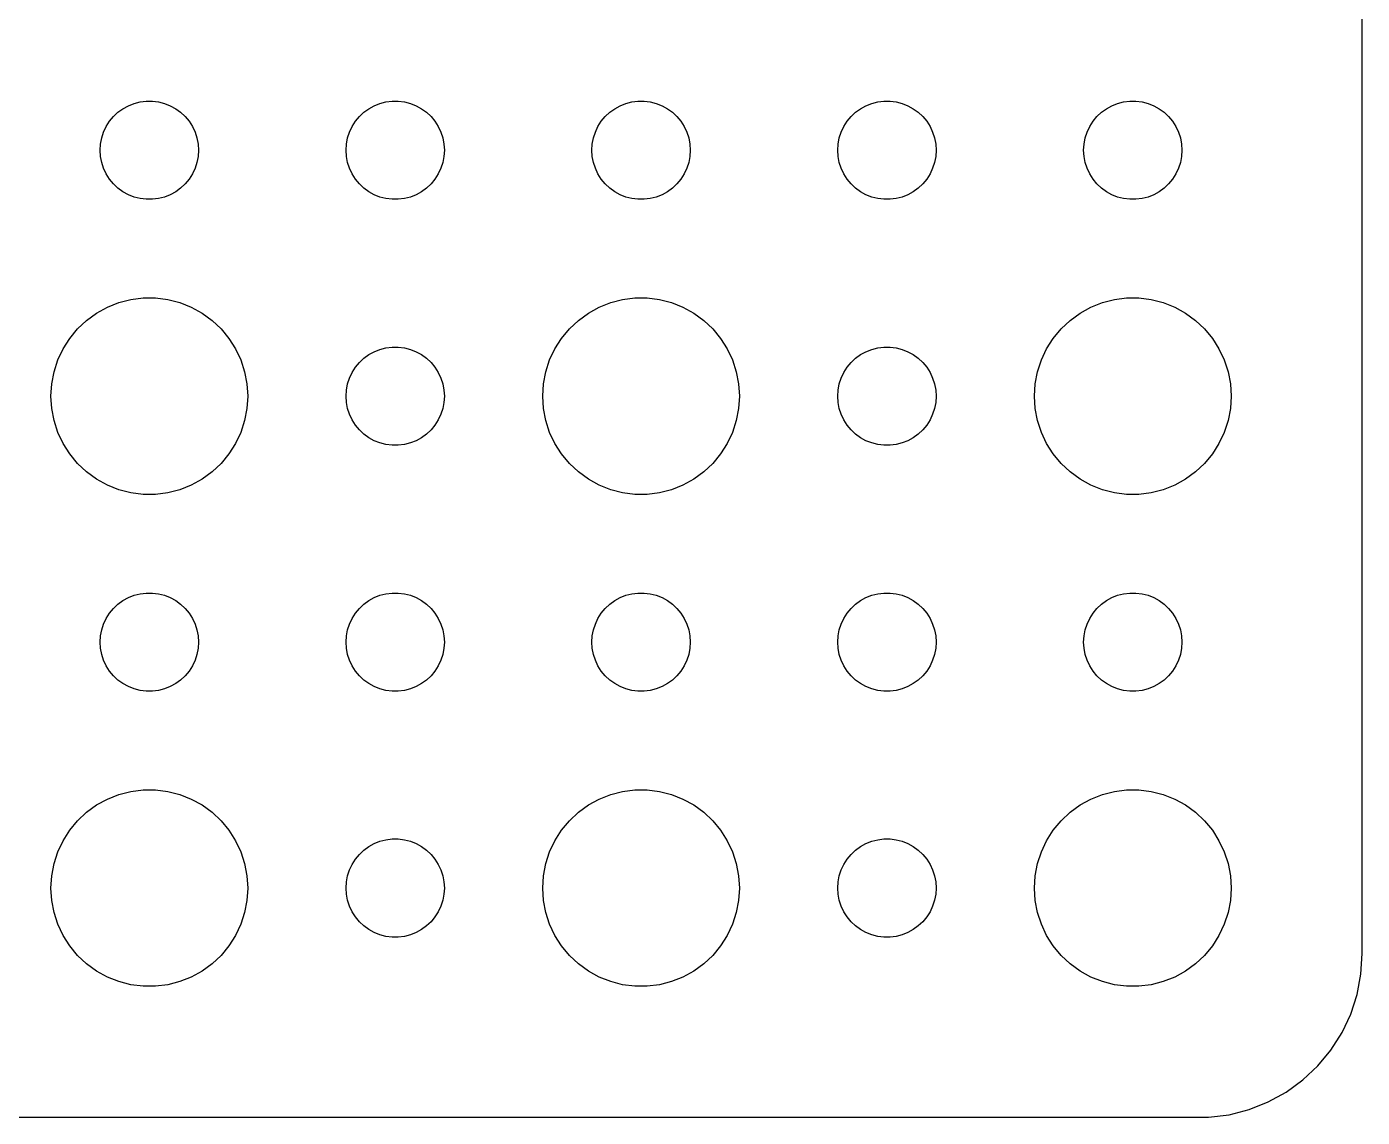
# Model space of a CAD drawing. Header units: metres. Extents: x -37 to 37, y 215 to 541.
# Drawn here: x -3.74 to 37, y 299.01 to 332.27 of the extents above; entities that cross this region are included whole.
import ezdxf

# ---------------------------------------------------------------- set-up
doc = ezdxf.new("R2010")
doc.units = ezdxf.units.M

msp = doc.modelspace()

# ---------------------------------------------------------------- linework, layer by layer
for p, q in [((37, 304), (37, 368)), ((-0.28107, 329.973), (-0.09418, 329.997)), ((-0.09418, 329.997), (0.09418, 329.997)), ((0.09418, 329.997), (0.28107, 329.973)), ((7.21892, 329.973), (7.40581, 329.997)), ((7.40581, 329.997), (7.59418, 329.997)), ((7.59418, 329.997), (7.78107, 329.973)), ((14.7189, 329.973), (14.9058, 329.997)), ((14.9058, 329.997), (15.0942, 329.997)), ((15.0942, 329.997), (15.2811, 329.973)), ((22.2189, 329.973), (22.4058, 329.997)), ((22.4058, 329.997), (22.5942, 329.997)), ((22.5942, 329.997), (22.7811, 329.973)), ((29.7189, 329.973), (29.9058, 329.997)), ((29.9058, 329.997), (30.0942, 329.997)), ((30.0942, 329.997), (30.2811, 329.973)), ((-1.09344, 329.527), (-0.95613, 329.656)), ((-0.95613, 329.656), (-0.80373, 329.766)), ((-0.80373, 329.766), (-0.63866, 329.857)), ((-0.63866, 329.857), (-0.46352, 329.927)), ((-0.46352, 329.927), (-0.28107, 329.973)), ((0.28107, 329.973), (0.46352, 329.927)), ((0.46352, 329.927), (0.63866, 329.857)), ((0.63866, 329.857), (0.80373, 329.766)), ((0.80373, 329.766), (0.95613, 329.656)), ((0.95613, 329.656), (1.09344, 329.527)), ((6.40654, 329.527), (6.54385, 329.656)), ((6.54385, 329.656), (6.69626, 329.766)), ((6.69626, 329.766), (6.86133, 329.857)), ((6.86133, 329.857), (7.03647, 329.927)), ((7.03647, 329.927), (7.21892, 329.973)), ((7.78107, 329.973), (7.96352, 329.927)), ((7.96352, 329.927), (8.13866, 329.857)), ((8.13866, 329.857), (8.30373, 329.766)), ((8.30373, 329.766), (8.45613, 329.656)), ((8.45613, 329.656), (8.59344, 329.527)), ((13.9065, 329.527), (14.0439, 329.656)), ((14.0439, 329.656), (14.1963, 329.766)), ((14.1963, 329.766), (14.3613, 329.857)), ((14.3613, 329.857), (14.5365, 329.927)), ((14.5365, 329.927), (14.7189, 329.973)), ((15.2811, 329.973), (15.4635, 329.927)), ((15.4635, 329.927), (15.6387, 329.857)), ((15.6387, 329.857), (15.8037, 329.766)), ((15.8037, 329.766), (15.9561, 329.656)), ((15.9561, 329.656), (16.0934, 329.527)), ((21.4065, 329.527), (21.5439, 329.656)), ((21.5439, 329.656), (21.6963, 329.766)), ((21.6963, 329.766), (21.8613, 329.857)), ((21.8613, 329.857), (22.0365, 329.927)), ((22.0365, 329.927), (22.2189, 329.973)), ((22.7811, 329.973), (22.9635, 329.927)), ((22.9635, 329.927), (23.1387, 329.857)), ((23.1387, 329.857), (23.3037, 329.766)), ((23.3037, 329.766), (23.4561, 329.656)), ((23.4561, 329.656), (23.5934, 329.527)), ((28.9065, 329.527), (29.0439, 329.656)), ((29.0439, 329.656), (29.1963, 329.766)), ((29.1963, 329.766), (29.3613, 329.857)), ((29.3613, 329.857), (29.5365, 329.927)), ((29.5365, 329.927), (29.7189, 329.973)), ((30.2811, 329.973), (30.4635, 329.927)), ((30.4635, 329.927), (30.6387, 329.857)), ((30.6387, 329.857), (30.8037, 329.766)), ((30.8037, 329.766), (30.9561, 329.656)), ((30.9561, 329.656), (31.0934, 329.527)), ((-1.39465, 329.052), (-1.31445, 329.223)), ((-1.31445, 329.223), (-1.21352, 329.382)), ((-1.21352, 329.382), (-1.09344, 329.527)), ((1.09344, 329.527), (1.21352, 329.382)), ((1.21352, 329.382), (1.31445, 329.223)), ((1.31445, 329.223), (1.39465, 329.052)), ((6.10533, 329.052), (6.18553, 329.223)), ((6.18553, 329.223), (6.28647, 329.382)), ((6.28647, 329.382), (6.40654, 329.527)), ((8.59344, 329.527), (8.71352, 329.382)), ((8.71352, 329.382), (8.81445, 329.223)), ((8.81445, 329.223), (8.89465, 329.052)), ((13.6053, 329.052), (13.6855, 329.223)), ((13.6855, 329.223), (13.7865, 329.382)), ((13.7865, 329.382), (13.9065, 329.527)), ((16.0934, 329.527), (16.2135, 329.382)), ((16.2135, 329.382), (16.3145, 329.223)), ((16.3145, 329.223), (16.3947, 329.052)), ((21.1053, 329.052), (21.1855, 329.223)), ((21.1855, 329.223), (21.2865, 329.382)), ((21.2865, 329.382), (21.4065, 329.527)), ((23.5934, 329.527), (23.7135, 329.382)), ((23.7135, 329.382), (23.8145, 329.223)), ((23.8145, 329.223), (23.8947, 329.052)), ((28.6053, 329.052), (28.6855, 329.223)), ((28.6855, 329.223), (28.7865, 329.382)), ((28.7865, 329.382), (28.9065, 329.527)), ((31.0934, 329.527), (31.2135, 329.382)), ((31.2135, 329.382), (31.3145, 329.223)), ((31.3145, 329.223), (31.3947, 329.052)), ((-1.48816, 328.688), (-1.45287, 328.873)), ((-1.45287, 328.873), (-1.39465, 329.052)), ((1.39465, 329.052), (1.45287, 328.873)), ((1.45287, 328.873), (1.48816, 328.688)), ((6.01183, 328.688), (6.04712, 328.873)), ((6.04712, 328.873), (6.10533, 329.052)), ((8.89465, 329.052), (8.95287, 328.873)), ((8.95287, 328.873), (8.98816, 328.688)), ((13.5118, 328.688), (13.5471, 328.873)), ((13.5471, 328.873), (13.6053, 329.052)), ((16.3947, 329.052), (16.4529, 328.873)), ((16.4529, 328.873), (16.4882, 328.688)), ((21.0118, 328.688), (21.0471, 328.873)), ((21.0471, 328.873), (21.1053, 329.052)), ((23.8947, 329.052), (23.9529, 328.873)), ((23.9529, 328.873), (23.9882, 328.688)), ((28.5118, 328.688), (28.5471, 328.873)), ((28.5471, 328.873), (28.6053, 329.052)), ((31.3947, 329.052), (31.4529, 328.873)), ((31.4529, 328.873), (31.4882, 328.688)), ((-1.5, 328.5), (-1.48816, 328.688)), ((-1.48816, 328.312), (-1.5, 328.5)), ((1.48816, 328.688), (1.5, 328.5)), ((1.5, 328.5), (1.48816, 328.312)), ((6, 328.5), (6.01183, 328.688)), ((6.01183, 328.312), (6, 328.5)), ((8.98816, 328.688), (9, 328.5)), ((9, 328.5), (8.98816, 328.312)), ((13.5, 328.5), (13.5118, 328.688)), ((13.5118, 328.312), (13.5, 328.5)), ((16.4882, 328.688), (16.5, 328.5)), ((16.5, 328.5), (16.4882, 328.312)), ((21, 328.5), (21.0118, 328.688)), ((21.0118, 328.312), (21, 328.5)), ((23.9882, 328.688), (24, 328.5)), ((24, 328.5), (23.9882, 328.312)), ((28.5, 328.5), (28.5118, 328.688)), ((28.5118, 328.312), (28.5, 328.5)), ((31.4882, 328.688), (31.5, 328.5)), ((31.5, 328.5), (31.4882, 328.312)), ((-1.45287, 328.127), (-1.48816, 328.312)), ((-1.39465, 327.948), (-1.45287, 328.127)), ((1.45287, 328.127), (1.39465, 327.948)), ((1.48816, 328.312), (1.45287, 328.127)), ((6.04712, 328.127), (6.01183, 328.312)), ((6.10533, 327.948), (6.04712, 328.127)), ((8.95287, 328.127), (8.89465, 327.948)), ((8.98816, 328.312), (8.95287, 328.127)), ((13.5471, 328.127), (13.5118, 328.312)), ((13.6053, 327.948), (13.5471, 328.127)), ((16.4529, 328.127), (16.3947, 327.948)), ((16.4882, 328.312), (16.4529, 328.127)), ((21.0471, 328.127), (21.0118, 328.312)), ((21.1053, 327.948), (21.0471, 328.127)), ((23.9529, 328.127), (23.8947, 327.948)), ((23.9882, 328.312), (23.9529, 328.127)), ((28.5471, 328.127), (28.5118, 328.312)), ((28.6053, 327.948), (28.5471, 328.127)), ((31.4529, 328.127), (31.3947, 327.948)), ((31.4882, 328.312), (31.4529, 328.127)), ((-1.31445, 327.777), (-1.39465, 327.948)), ((-1.21352, 327.618), (-1.31445, 327.777)), ((-1.09344, 327.473), (-1.21352, 327.618)), ((1.21352, 327.618), (1.09344, 327.473)), ((1.31445, 327.777), (1.21352, 327.618)), ((1.39465, 327.948), (1.31445, 327.777)), ((6.18553, 327.777), (6.10533, 327.948)), ((6.28647, 327.618), (6.18553, 327.777)), ((6.40654, 327.473), (6.28647, 327.618)), ((8.71352, 327.618), (8.59344, 327.473)), ((8.81445, 327.777), (8.71352, 327.618)), ((8.89465, 327.948), (8.81445, 327.777)), ((13.6855, 327.777), (13.6053, 327.948)), ((13.7865, 327.618), (13.6855, 327.777)), ((13.9065, 327.473), (13.7865, 327.618)), ((16.2135, 327.618), (16.0934, 327.473)), ((16.3145, 327.777), (16.2135, 327.618)), ((16.3947, 327.948), (16.3145, 327.777)), ((21.1855, 327.777), (21.1053, 327.948)), ((21.2865, 327.618), (21.1855, 327.777)), ((21.4065, 327.473), (21.2865, 327.618)), ((23.7135, 327.618), (23.5934, 327.473)), ((23.8145, 327.777), (23.7135, 327.618)), ((23.8947, 327.948), (23.8145, 327.777)), ((28.6855, 327.777), (28.6053, 327.948)), ((28.7865, 327.618), (28.6855, 327.777)), ((28.9065, 327.473), (28.7865, 327.618)), ((31.2135, 327.618), (31.0934, 327.473)), ((31.3145, 327.777), (31.2135, 327.618)), ((31.3947, 327.948), (31.3145, 327.777)), ((-0.95613, 327.344), (-1.09344, 327.473)), ((-0.80373, 327.234), (-0.95613, 327.344)), ((-0.63866, 327.143), (-0.80373, 327.234)), ((-0.46352, 327.073), (-0.63866, 327.143)), ((0.63866, 327.143), (0.46352, 327.073)), ((0.80373, 327.234), (0.63866, 327.143)), ((0.95613, 327.344), (0.80373, 327.234)), ((1.09344, 327.473), (0.95613, 327.344)), ((6.54385, 327.344), (6.40654, 327.473)), ((6.69626, 327.234), (6.54385, 327.344)), ((6.86133, 327.143), (6.69626, 327.234)), ((7.03647, 327.073), (6.86133, 327.143)), ((8.13866, 327.143), (7.96352, 327.073)), ((8.30373, 327.234), (8.13866, 327.143)), ((8.45613, 327.344), (8.30373, 327.234)), ((8.59344, 327.473), (8.45613, 327.344)), ((14.0439, 327.344), (13.9065, 327.473)), ((14.1963, 327.234), (14.0439, 327.344)), ((14.3613, 327.143), (14.1963, 327.234)), ((14.5365, 327.073), (14.3613, 327.143)), ((15.6387, 327.143), (15.4635, 327.073)), ((15.8037, 327.234), (15.6387, 327.143)), ((15.9561, 327.344), (15.8037, 327.234)), ((16.0934, 327.473), (15.9561, 327.344)), ((21.5439, 327.344), (21.4065, 327.473)), ((21.6963, 327.234), (21.5439, 327.344)), ((21.8613, 327.143), (21.6963, 327.234)), ((22.0365, 327.073), (21.8613, 327.143)), ((23.1387, 327.143), (22.9635, 327.073)), ((23.3037, 327.234), (23.1387, 327.143)), ((23.4561, 327.344), (23.3037, 327.234)), ((23.5934, 327.473), (23.4561, 327.344)), ((29.0439, 327.344), (28.9065, 327.473)), ((29.1963, 327.234), (29.0439, 327.344)), ((29.3613, 327.143), (29.1963, 327.234)), ((29.5365, 327.073), (29.3613, 327.143)), ((30.6387, 327.143), (30.4635, 327.073)), ((30.8037, 327.234), (30.6387, 327.143)), ((30.9561, 327.344), (30.8037, 327.234)), ((31.0934, 327.473), (30.9561, 327.344)), ((-0.28107, 327.027), (-0.46352, 327.073)), ((-0.09418, 327.003), (-0.28107, 327.027)), ((0.09418, 327.003), (-0.09418, 327.003)), ((0.28107, 327.027), (0.09418, 327.003)), ((0.46352, 327.073), (0.28107, 327.027)), ((7.21892, 327.027), (7.03647, 327.073)), ((7.40581, 327.003), (7.21892, 327.027)), ((7.59418, 327.003), (7.40581, 327.003)), ((7.78107, 327.027), (7.59418, 327.003)), ((7.96352, 327.073), (7.78107, 327.027)), ((14.7189, 327.027), (14.5365, 327.073)), ((14.9058, 327.003), (14.7189, 327.027)), ((15.0942, 327.003), (14.9058, 327.003)), ((15.2811, 327.027), (15.0942, 327.003)), ((15.4635, 327.073), (15.2811, 327.027)), ((22.2189, 327.027), (22.0365, 327.073)), ((22.4058, 327.003), (22.2189, 327.027)), ((22.5942, 327.003), (22.4058, 327.003)), ((22.7811, 327.027), (22.5942, 327.003)), ((22.9635, 327.073), (22.7811, 327.027)), ((29.7189, 327.027), (29.5365, 327.073)), ((29.9058, 327.003), (29.7189, 327.027)), ((30.0942, 327.003), (29.9058, 327.003)), ((30.2811, 327.027), (30.0942, 327.003)), ((30.4635, 327.073), (30.2811, 327.027)), ((-0.92705, 323.853), (-0.56213, 323.947)), ((-0.56213, 323.947), (-0.18837, 323.994)), ((-0.18837, 323.994), (0.18837, 323.994)), ((0.18837, 323.994), (0.56213, 323.947)), ((0.56213, 323.947), (0.92705, 323.853)), ((14.0729, 323.853), (14.4379, 323.947)), ((14.4379, 323.947), (14.8116, 323.994)), ((14.8116, 323.994), (15.1884, 323.994)), ((15.1884, 323.994), (15.5621, 323.947)), ((15.5621, 323.947), (15.927, 323.853)), ((29.0729, 323.853), (29.4379, 323.947)), ((29.4379, 323.947), (29.8116, 323.994)), ((29.8116, 323.994), (30.1884, 323.994)), ((30.1884, 323.994), (30.5621, 323.947)), ((30.5621, 323.947), (30.927, 323.853)), ((-1.91226, 323.312), (-1.60747, 323.533)), ((-1.60747, 323.533), (-1.27733, 323.714)), ((-1.27733, 323.714), (-0.92705, 323.853)), ((0.92705, 323.853), (1.27733, 323.714)), ((1.27733, 323.714), (1.60747, 323.533)), ((1.60747, 323.533), (1.91226, 323.312)), ((13.0877, 323.312), (13.3925, 323.533)), ((13.3925, 323.533), (13.7227, 323.714)), ((13.7227, 323.714), (14.0729, 323.853)), ((15.927, 323.853), (16.2773, 323.714)), ((16.2773, 323.714), (16.6075, 323.533)), ((16.6075, 323.533), (16.9123, 323.312)), ((28.0877, 323.312), (28.3925, 323.533)), ((28.3925, 323.533), (28.7227, 323.714)), ((28.7227, 323.714), (29.0729, 323.853)), ((30.927, 323.853), (31.2773, 323.714)), ((31.2773, 323.714), (31.6075, 323.533)), ((31.6075, 323.533), (31.9123, 323.312)), ((-2.1869, 323.054), (-1.91226, 323.312)), ((1.91226, 323.312), (2.1869, 323.054)), ((12.8131, 323.054), (13.0877, 323.312)), ((16.9123, 323.312), (17.1869, 323.054)), ((27.8131, 323.054), (28.0877, 323.312)), ((31.9123, 323.312), (32.1869, 323.054)), ((-2.62891, 322.445), (-2.42705, 322.763)), ((-2.42705, 322.763), (-2.1869, 323.054)), ((2.1869, 323.054), (2.42705, 322.763)), ((2.42705, 322.763), (2.62891, 322.445)), ((12.3711, 322.445), (12.5729, 322.763)), ((12.5729, 322.763), (12.8131, 323.054)), ((17.1869, 323.054), (17.427, 322.763)), ((17.427, 322.763), (17.6289, 322.445)), ((27.3711, 322.445), (27.5729, 322.763)), ((27.5729, 322.763), (27.8131, 323.054)), ((32.1869, 323.054), (32.427, 322.763)), ((32.427, 322.763), (32.6289, 322.445)), ((-2.78932, 322.104), (-2.62891, 322.445)), ((2.62891, 322.445), (2.78932, 322.104)), ((6.54385, 322.156), (6.69626, 322.266)), ((6.69626, 322.266), (6.86133, 322.357)), ((6.86133, 322.357), (7.03647, 322.427)), ((7.03647, 322.427), (7.21892, 322.473)), ((7.21892, 322.473), (7.40581, 322.497)), ((7.40581, 322.497), (7.59418, 322.497)), ((7.59418, 322.497), (7.78107, 322.473)), ((7.78107, 322.473), (7.96352, 322.427)), ((7.96352, 322.427), (8.13866, 322.357)), ((8.13866, 322.357), (8.30373, 322.266)), ((8.30373, 322.266), (8.45613, 322.156)), ((12.2107, 322.104), (12.3711, 322.445)), ((17.6289, 322.445), (17.7893, 322.104)), ((21.5439, 322.156), (21.6963, 322.266)), ((21.6963, 322.266), (21.8613, 322.357)), ((21.8613, 322.357), (22.0365, 322.427)), ((22.0365, 322.427), (22.2189, 322.473)), ((22.2189, 322.473), (22.4058, 322.497)), ((22.4058, 322.497), (22.5942, 322.497)), ((22.5942, 322.497), (22.7811, 322.473)), ((22.7811, 322.473), (22.9635, 322.427)), ((22.9635, 322.427), (23.1387, 322.357)), ((23.1387, 322.357), (23.3037, 322.266)), ((23.3037, 322.266), (23.4561, 322.156)), ((27.2107, 322.104), (27.3711, 322.445)), ((32.6289, 322.445), (32.7893, 322.104)), ((-2.90575, 321.746), (-2.78932, 322.104)), ((2.78932, 322.104), (2.90575, 321.746)), ((6.18553, 321.723), (6.28647, 321.882)), ((6.28647, 321.882), (6.40654, 322.027)), ((6.40654, 322.027), (6.54385, 322.156)), ((8.45613, 322.156), (8.59344, 322.027)), ((8.59344, 322.027), (8.71352, 321.882)), ((8.71352, 321.882), (8.81445, 321.723)), ((12.0942, 321.746), (12.2107, 322.104)), ((17.7893, 322.104), (17.9057, 321.746)), ((21.1855, 321.723), (21.2865, 321.882)), ((21.2865, 321.882), (21.4065, 322.027)), ((21.4065, 322.027), (21.5439, 322.156)), ((23.4561, 322.156), (23.5934, 322.027)), ((23.5934, 322.027), (23.7135, 321.882)), ((23.7135, 321.882), (23.8145, 321.723)), ((27.0942, 321.746), (27.2107, 322.104)), ((32.7893, 322.104), (32.9057, 321.746)), ((-2.97633, 321.376), (-2.90575, 321.746)), ((2.90575, 321.746), (2.97633, 321.376)), ((6.04712, 321.373), (6.10533, 321.552)), ((6.10533, 321.552), (6.18553, 321.723)), ((8.81445, 321.723), (8.89465, 321.552)), ((8.89465, 321.552), (8.95287, 321.373)), ((12.0237, 321.376), (12.0942, 321.746)), ((17.9057, 321.746), (17.9763, 321.376)), ((21.0471, 321.373), (21.1053, 321.552)), ((21.1053, 321.552), (21.1855, 321.723)), ((23.8145, 321.723), (23.8947, 321.552)), ((23.8947, 321.552), (23.9529, 321.373)), ((27.0237, 321.376), (27.0942, 321.746)), ((32.9057, 321.746), (32.9763, 321.376)), ((-3, 321), (-2.97633, 321.376)), ((2.97633, 321.376), (3, 321)), ((6, 321), (6.01183, 321.188)), ((6.01183, 321.188), (6.04712, 321.373)), ((8.95287, 321.373), (8.98816, 321.188)), ((8.98816, 321.188), (9, 321)), ((12, 321), (12.0237, 321.376)), ((17.9763, 321.376), (18, 321)), ((21, 321), (21.0118, 321.188)), ((21.0118, 321.188), (21.0471, 321.373)), ((23.9529, 321.373), (23.9882, 321.188)), ((23.9882, 321.188), (24, 321)), ((27, 321), (27.0237, 321.376)), ((32.9763, 321.376), (33, 321)), ((-2.97633, 320.624), (-3, 321)), ((-2.90575, 320.254), (-2.97633, 320.624)), ((2.97633, 320.624), (2.90575, 320.254)), ((3, 321), (2.97633, 320.624)), ((6.01183, 320.812), (6, 321)), ((6.04712, 320.627), (6.01183, 320.812)), ((6.10533, 320.448), (6.04712, 320.627)), ((8.95287, 320.627), (8.89465, 320.448)), ((8.98816, 320.812), (8.95287, 320.627)), ((9, 321), (8.98816, 320.812)), ((12.0237, 320.624), (12, 321)), ((12.0942, 320.254), (12.0237, 320.624)), ((17.9763, 320.624), (17.9057, 320.254)), ((18, 321), (17.9763, 320.624)), ((21.0118, 320.812), (21, 321)), ((21.0471, 320.627), (21.0118, 320.812)), ((21.1053, 320.448), (21.0471, 320.627)), ((23.9529, 320.627), (23.8947, 320.448)), ((23.9882, 320.812), (23.9529, 320.627)), ((24, 321), (23.9882, 320.812)), ((27.0237, 320.624), (27, 321)), ((27.0942, 320.254), (27.0237, 320.624)), ((32.9763, 320.624), (32.9057, 320.254)), ((33, 321), (32.9763, 320.624)), ((-2.78932, 319.896), (-2.90575, 320.254)), ((2.90575, 320.254), (2.78932, 319.896)), ((6.18553, 320.277), (6.10533, 320.448)), ((6.28647, 320.118), (6.18553, 320.277)), ((8.81445, 320.277), (8.71352, 320.118)), ((8.89465, 320.448), (8.81445, 320.277)), ((12.2107, 319.896), (12.0942, 320.254)), ((17.9057, 320.254), (17.7893, 319.896)), ((21.1855, 320.277), (21.1053, 320.448)), ((21.2865, 320.118), (21.1855, 320.277)), ((23.8145, 320.277), (23.7135, 320.118)), ((23.8947, 320.448), (23.8145, 320.277)), ((27.2107, 319.896), (27.0942, 320.254)), ((32.9057, 320.254), (32.7893, 319.896)), ((-2.62891, 319.555), (-2.78932, 319.896)), ((2.78932, 319.896), (2.62891, 319.555)), ((6.40654, 319.973), (6.28647, 320.118)), ((6.54385, 319.844), (6.40654, 319.973)), ((6.69626, 319.734), (6.54385, 319.844)), ((8.45613, 319.844), (8.30373, 319.734)), ((8.59344, 319.973), (8.45613, 319.844)), ((8.71352, 320.118), (8.59344, 319.973)), ((12.3711, 319.555), (12.2107, 319.896)), ((17.7893, 319.896), (17.6289, 319.555)), ((21.4065, 319.973), (21.2865, 320.118)), ((21.5439, 319.844), (21.4065, 319.973)), ((21.6963, 319.734), (21.5439, 319.844)), ((23.4561, 319.844), (23.3037, 319.734)), ((23.5934, 319.973), (23.4561, 319.844)), ((23.7135, 320.118), (23.5934, 319.973)), ((27.3711, 319.555), (27.2107, 319.896)), ((32.7893, 319.896), (32.6289, 319.555)), ((-2.42705, 319.237), (-2.62891, 319.555)), ((2.62891, 319.555), (2.42705, 319.237)), ((6.86133, 319.643), (6.69626, 319.734)), ((7.03647, 319.573), (6.86133, 319.643)), ((7.21892, 319.527), (7.03647, 319.573)), ((7.40581, 319.503), (7.21892, 319.527)), ((7.59418, 319.503), (7.40581, 319.503)), ((7.78107, 319.527), (7.59418, 319.503)), ((7.96352, 319.573), (7.78107, 319.527)), ((8.13866, 319.643), (7.96352, 319.573)), ((8.30373, 319.734), (8.13866, 319.643)), ((12.5729, 319.237), (12.3711, 319.555)), ((17.6289, 319.555), (17.427, 319.237)), ((21.8613, 319.643), (21.6963, 319.734)), ((22.0365, 319.573), (21.8613, 319.643)), ((22.2189, 319.527), (22.0365, 319.573)), ((22.4058, 319.503), (22.2189, 319.527)), ((22.5942, 319.503), (22.4058, 319.503)), ((22.7811, 319.527), (22.5942, 319.503)), ((22.9635, 319.573), (22.7811, 319.527)), ((23.1387, 319.643), (22.9635, 319.573)), ((23.3037, 319.734), (23.1387, 319.643)), ((27.5729, 319.237), (27.3711, 319.555)), ((32.6289, 319.555), (32.427, 319.237)), ((-2.1869, 318.946), (-2.42705, 319.237)), ((2.42705, 319.237), (2.1869, 318.946)), ((12.8131, 318.946), (12.5729, 319.237)), ((17.427, 319.237), (17.1869, 318.946)), ((27.8131, 318.946), (27.5729, 319.237)), ((32.427, 319.237), (32.1869, 318.946)), ((-1.91226, 318.688), (-2.1869, 318.946)), ((-1.60747, 318.467), (-1.91226, 318.688)), ((1.91226, 318.688), (1.60747, 318.467)), ((2.1869, 318.946), (1.91226, 318.688)), ((13.0877, 318.688), (12.8131, 318.946)), ((13.3925, 318.467), (13.0877, 318.688)), ((16.9123, 318.688), (16.6075, 318.467)), ((17.1869, 318.946), (16.9123, 318.688)), ((28.0877, 318.688), (27.8131, 318.946)), ((28.3925, 318.467), (28.0877, 318.688)), ((31.9123, 318.688), (31.6075, 318.467)), ((32.1869, 318.946), (31.9123, 318.688)), ((-1.27733, 318.286), (-1.60747, 318.467)), ((-0.92705, 318.147), (-1.27733, 318.286)), ((1.27733, 318.286), (0.92705, 318.147)), ((1.60747, 318.467), (1.27733, 318.286)), ((13.7227, 318.286), (13.3925, 318.467)), ((14.0729, 318.147), (13.7227, 318.286)), ((16.2773, 318.286), (15.927, 318.147)), ((16.6075, 318.467), (16.2773, 318.286)), ((28.7227, 318.286), (28.3925, 318.467)), ((29.0729, 318.147), (28.7227, 318.286)), ((31.2773, 318.286), (30.927, 318.147)), ((31.6075, 318.467), (31.2773, 318.286)), ((-0.56213, 318.053), (-0.92705, 318.147)), ((-0.18837, 318.006), (-0.56213, 318.053)), ((0.18837, 318.006), (-0.18837, 318.006)), ((0.56213, 318.053), (0.18837, 318.006)), ((0.92705, 318.147), (0.56213, 318.053)), ((14.4379, 318.053), (14.0729, 318.147)), ((14.8116, 318.006), (14.4379, 318.053)), ((15.1884, 318.006), (14.8116, 318.006)), ((15.5621, 318.053), (15.1884, 318.006)), ((15.927, 318.147), (15.5621, 318.053)), ((29.4379, 318.053), (29.0729, 318.147)), ((29.8116, 318.006), (29.4379, 318.053)), ((30.1884, 318.006), (29.8116, 318.006)), ((30.5621, 318.053), (30.1884, 318.006)), ((30.927, 318.147), (30.5621, 318.053)), ((-0.63866, 314.857), (-0.46352, 314.927)), ((-0.46352, 314.927), (-0.28107, 314.973)), ((-0.28107, 314.973), (-0.09418, 314.997)), ((-0.09418, 314.997), (0.09418, 314.997)), ((0.09418, 314.997), (0.28107, 314.973)), ((0.28107, 314.973), (0.46352, 314.927)), ((0.46352, 314.927), (0.63866, 314.857)), ((6.86133, 314.857), (7.03647, 314.927)), ((7.03647, 314.927), (7.21892, 314.973)), ((7.21892, 314.973), (7.40581, 314.997)), ((7.40581, 314.997), (7.59418, 314.997)), ((7.59418, 314.997), (7.78107, 314.973)), ((7.78107, 314.973), (7.96352, 314.927)), ((7.96352, 314.927), (8.13866, 314.857)), ((14.3613, 314.857), (14.5365, 314.927)), ((14.5365, 314.927), (14.7189, 314.973)), ((14.7189, 314.973), (14.9058, 314.997)), ((14.9058, 314.997), (15.0942, 314.997)), ((15.0942, 314.997), (15.2811, 314.973)), ((15.2811, 314.973), (15.4635, 314.927)), ((15.4635, 314.927), (15.6387, 314.857)), ((21.8613, 314.857), (22.0365, 314.927)), ((22.0365, 314.927), (22.2189, 314.973)), ((22.2189, 314.973), (22.4058, 314.997)), ((22.4058, 314.997), (22.5942, 314.997)), ((22.5942, 314.997), (22.7811, 314.973)), ((22.7811, 314.973), (22.9635, 314.927)), ((22.9635, 314.927), (23.1387, 314.857)), ((29.3613, 314.857), (29.5365, 314.927)), ((29.5365, 314.927), (29.7189, 314.973)), ((29.7189, 314.973), (29.9058, 314.997)), ((29.9058, 314.997), (30.0942, 314.997)), ((30.0942, 314.997), (30.2811, 314.973)), ((30.2811, 314.973), (30.4635, 314.927)), ((30.4635, 314.927), (30.6387, 314.857)), ((-1.21352, 314.382), (-1.09344, 314.527)), ((-1.09344, 314.527), (-0.95613, 314.656)), ((-0.95613, 314.656), (-0.80373, 314.766)), ((-0.80373, 314.766), (-0.63866, 314.857)), ((0.63866, 314.857), (0.80373, 314.766)), ((0.80373, 314.766), (0.95613, 314.656)), ((0.95613, 314.656), (1.09344, 314.527)), ((1.09344, 314.527), (1.21352, 314.382)), ((6.28647, 314.382), (6.40654, 314.527)), ((6.40654, 314.527), (6.54385, 314.656)), ((6.54385, 314.656), (6.69626, 314.766)), ((6.69626, 314.766), (6.86133, 314.857)), ((8.13866, 314.857), (8.30373, 314.766)), ((8.30373, 314.766), (8.45613, 314.656)), ((8.45613, 314.656), (8.59344, 314.527)), ((8.59344, 314.527), (8.71352, 314.382)), ((13.7865, 314.382), (13.9065, 314.527)), ((13.9065, 314.527), (14.0439, 314.656)), ((14.0439, 314.656), (14.1963, 314.766)), ((14.1963, 314.766), (14.3613, 314.857)), ((15.6387, 314.857), (15.8037, 314.766)), ((15.8037, 314.766), (15.9561, 314.656)), ((15.9561, 314.656), (16.0934, 314.527)), ((16.0934, 314.527), (16.2135, 314.382)), ((21.2865, 314.382), (21.4065, 314.527)), ((21.4065, 314.527), (21.5439, 314.656)), ((21.5439, 314.656), (21.6963, 314.766)), ((21.6963, 314.766), (21.8613, 314.857)), ((23.1387, 314.857), (23.3037, 314.766)), ((23.3037, 314.766), (23.4561, 314.656)), ((23.4561, 314.656), (23.5934, 314.527)), ((23.5934, 314.527), (23.7135, 314.382)), ((28.7865, 314.382), (28.9065, 314.527)), ((28.9065, 314.527), (29.0439, 314.656)), ((29.0439, 314.656), (29.1963, 314.766)), ((29.1963, 314.766), (29.3613, 314.857)), ((30.6387, 314.857), (30.8037, 314.766)), ((30.8037, 314.766), (30.9561, 314.656)), ((30.9561, 314.656), (31.0934, 314.527)), ((31.0934, 314.527), (31.2135, 314.382)), ((-1.39465, 314.052), (-1.31445, 314.223)), ((-1.31445, 314.223), (-1.21352, 314.382)), ((1.21352, 314.382), (1.31445, 314.223)), ((1.31445, 314.223), (1.39465, 314.052)), ((6.10533, 314.052), (6.18553, 314.223)), ((6.18553, 314.223), (6.28647, 314.382)), ((8.71352, 314.382), (8.81445, 314.223)), ((8.81445, 314.223), (8.89465, 314.052)), ((13.6053, 314.052), (13.6855, 314.223)), ((13.6855, 314.223), (13.7865, 314.382)), ((16.2135, 314.382), (16.3145, 314.223)), ((16.3145, 314.223), (16.3947, 314.052)), ((21.1053, 314.052), (21.1855, 314.223)), ((21.1855, 314.223), (21.2865, 314.382)), ((23.7135, 314.382), (23.8145, 314.223)), ((23.8145, 314.223), (23.8947, 314.052)), ((28.6053, 314.052), (28.6855, 314.223)), ((28.6855, 314.223), (28.7865, 314.382)), ((31.2135, 314.382), (31.3145, 314.223)), ((31.3145, 314.223), (31.3947, 314.052)), ((-1.48816, 313.688), (-1.45287, 313.873)), ((-1.45287, 313.873), (-1.39465, 314.052)), ((1.39465, 314.052), (1.45287, 313.873)), ((1.45287, 313.873), (1.48816, 313.688)), ((6.01183, 313.688), (6.04712, 313.873)), ((6.04712, 313.873), (6.10533, 314.052)), ((8.89465, 314.052), (8.95287, 313.873)), ((8.95287, 313.873), (8.98816, 313.688)), ((13.5118, 313.688), (13.5471, 313.873)), ((13.5471, 313.873), (13.6053, 314.052)), ((16.3947, 314.052), (16.4529, 313.873)), ((16.4529, 313.873), (16.4882, 313.688)), ((21.0118, 313.688), (21.0471, 313.873)), ((21.0471, 313.873), (21.1053, 314.052)), ((23.8947, 314.052), (23.9529, 313.873)), ((23.9529, 313.873), (23.9882, 313.688)), ((28.5118, 313.688), (28.5471, 313.873)), ((28.5471, 313.873), (28.6053, 314.052)), ((31.3947, 314.052), (31.4529, 313.873)), ((31.4529, 313.873), (31.4882, 313.688)), ((-1.5, 313.5), (-1.48816, 313.688)), ((-1.48816, 313.312), (-1.5, 313.5)), ((-1.45287, 313.127), (-1.48816, 313.312)), ((1.48816, 313.312), (1.45287, 313.127)), ((1.48816, 313.688), (1.5, 313.5)), ((1.5, 313.5), (1.48816, 313.312)), ((6, 313.5), (6.01183, 313.688)), ((6.01183, 313.312), (6, 313.5)), ((6.04712, 313.127), (6.01183, 313.312)), ((8.98816, 313.312), (8.95287, 313.127)), ((8.98816, 313.688), (9, 313.5)), ((9, 313.5), (8.98816, 313.312)), ((13.5, 313.5), (13.5118, 313.688)), ((13.5118, 313.312), (13.5, 313.5)), ((13.5471, 313.127), (13.5118, 313.312)), ((16.4882, 313.312), (16.4529, 313.127)), ((16.4882, 313.688), (16.5, 313.5)), ((16.5, 313.5), (16.4882, 313.312)), ((21, 313.5), (21.0118, 313.688)), ((21.0118, 313.312), (21, 313.5)), ((21.0471, 313.127), (21.0118, 313.312)), ((23.9882, 313.312), (23.9529, 313.127)), ((23.9882, 313.688), (24, 313.5)), ((24, 313.5), (23.9882, 313.312)), ((28.5, 313.5), (28.5118, 313.688)), ((28.5118, 313.312), (28.5, 313.5)), ((28.5471, 313.127), (28.5118, 313.312)), ((31.4882, 313.312), (31.4529, 313.127)), ((31.4882, 313.688), (31.5, 313.5)), ((31.5, 313.5), (31.4882, 313.312)), ((-1.39465, 312.948), (-1.45287, 313.127)), ((-1.31445, 312.777), (-1.39465, 312.948)), ((1.39465, 312.948), (1.31445, 312.777)), ((1.45287, 313.127), (1.39465, 312.948)), ((6.10533, 312.948), (6.04712, 313.127)), ((6.18553, 312.777), (6.10533, 312.948)), ((8.89465, 312.948), (8.81445, 312.777)), ((8.95287, 313.127), (8.89465, 312.948)), ((13.6053, 312.948), (13.5471, 313.127)), ((13.6855, 312.777), (13.6053, 312.948)), ((16.3947, 312.948), (16.3145, 312.777)), ((16.4529, 313.127), (16.3947, 312.948)), ((21.1053, 312.948), (21.0471, 313.127)), ((21.1855, 312.777), (21.1053, 312.948)), ((23.8947, 312.948), (23.8145, 312.777)), ((23.9529, 313.127), (23.8947, 312.948)), ((28.6053, 312.948), (28.5471, 313.127)), ((28.6855, 312.777), (28.6053, 312.948)), ((31.3947, 312.948), (31.3145, 312.777)), ((31.4529, 313.127), (31.3947, 312.948)), ((-1.21352, 312.618), (-1.31445, 312.777)), ((-1.09344, 312.473), (-1.21352, 312.618)), ((1.21352, 312.618), (1.09344, 312.473)), ((1.31445, 312.777), (1.21352, 312.618)), ((6.28647, 312.618), (6.18553, 312.777)), ((6.40654, 312.473), (6.28647, 312.618)), ((8.71352, 312.618), (8.59344, 312.473)), ((8.81445, 312.777), (8.71352, 312.618)), ((13.7865, 312.618), (13.6855, 312.777)), ((13.9065, 312.473), (13.7865, 312.618)), ((16.2135, 312.618), (16.0934, 312.473)), ((16.3145, 312.777), (16.2135, 312.618)), ((21.2865, 312.618), (21.1855, 312.777)), ((21.4065, 312.473), (21.2865, 312.618)), ((23.7135, 312.618), (23.5934, 312.473)), ((23.8145, 312.777), (23.7135, 312.618)), ((28.7865, 312.618), (28.6855, 312.777)), ((28.9065, 312.473), (28.7865, 312.618)), ((31.2135, 312.618), (31.0934, 312.473)), ((31.3145, 312.777), (31.2135, 312.618)), ((-0.95613, 312.344), (-1.09344, 312.473)), ((-0.80373, 312.234), (-0.95613, 312.344)), ((-0.63866, 312.143), (-0.80373, 312.234)), ((-0.46352, 312.073), (-0.63866, 312.143)), ((-0.28107, 312.027), (-0.46352, 312.073)), ((0.46352, 312.073), (0.28107, 312.027)), ((0.63866, 312.143), (0.46352, 312.073)), ((0.80373, 312.234), (0.63866, 312.143)), ((0.95613, 312.344), (0.80373, 312.234)), ((1.09344, 312.473), (0.95613, 312.344)), ((6.54385, 312.344), (6.40654, 312.473)), ((6.69626, 312.234), (6.54385, 312.344)), ((6.86133, 312.143), (6.69626, 312.234)), ((7.03647, 312.073), (6.86133, 312.143)), ((7.21892, 312.027), (7.03647, 312.073)), ((7.96352, 312.073), (7.78107, 312.027)), ((8.13866, 312.143), (7.96352, 312.073)), ((8.30373, 312.234), (8.13866, 312.143)), ((8.45613, 312.344), (8.30373, 312.234)), ((8.59344, 312.473), (8.45613, 312.344)), ((14.0439, 312.344), (13.9065, 312.473)), ((14.1963, 312.234), (14.0439, 312.344)), ((14.3613, 312.143), (14.1963, 312.234)), ((14.5365, 312.073), (14.3613, 312.143)), ((14.7189, 312.027), (14.5365, 312.073)), ((15.4635, 312.073), (15.2811, 312.027)), ((15.6387, 312.143), (15.4635, 312.073)), ((15.8037, 312.234), (15.6387, 312.143)), ((15.9561, 312.344), (15.8037, 312.234)), ((16.0934, 312.473), (15.9561, 312.344)), ((21.5439, 312.344), (21.4065, 312.473)), ((21.6963, 312.234), (21.5439, 312.344)), ((21.8613, 312.143), (21.6963, 312.234)), ((22.0365, 312.073), (21.8613, 312.143)), ((22.2189, 312.027), (22.0365, 312.073)), ((22.9635, 312.073), (22.7811, 312.027)), ((23.1387, 312.143), (22.9635, 312.073)), ((23.3037, 312.234), (23.1387, 312.143)), ((23.4561, 312.344), (23.3037, 312.234)), ((23.5934, 312.473), (23.4561, 312.344)), ((29.0439, 312.344), (28.9065, 312.473)), ((29.1963, 312.234), (29.0439, 312.344)), ((29.3613, 312.143), (29.1963, 312.234)), ((29.5365, 312.073), (29.3613, 312.143)), ((29.7189, 312.027), (29.5365, 312.073)), ((30.4635, 312.073), (30.2811, 312.027)), ((30.6387, 312.143), (30.4635, 312.073)), ((30.8037, 312.234), (30.6387, 312.143)), ((30.9561, 312.344), (30.8037, 312.234)), ((31.0934, 312.473), (30.9561, 312.344)), ((-0.09418, 312.003), (-0.28107, 312.027)), ((0.09418, 312.003), (-0.09418, 312.003)), ((0.28107, 312.027), (0.09418, 312.003)), ((7.40581, 312.003), (7.21892, 312.027)), ((7.59418, 312.003), (7.40581, 312.003)), ((7.78107, 312.027), (7.59418, 312.003)), ((14.9058, 312.003), (14.7189, 312.027)), ((15.0942, 312.003), (14.9058, 312.003)), ((15.2811, 312.027), (15.0942, 312.003)), ((22.4058, 312.003), (22.2189, 312.027)), ((22.5942, 312.003), (22.4058, 312.003)), ((22.7811, 312.027), (22.5942, 312.003)), ((29.9058, 312.003), (29.7189, 312.027)), ((30.0942, 312.003), (29.9058, 312.003)), ((30.2811, 312.027), (30.0942, 312.003)), ((-1.27733, 308.714), (-0.92705, 308.853)), ((-0.92705, 308.853), (-0.56213, 308.947)), ((-0.56213, 308.947), (-0.18837, 308.994)), ((-0.18837, 308.994), (0.18837, 308.994)), ((0.18837, 308.994), (0.56213, 308.947)), ((0.56213, 308.947), (0.92705, 308.853)), ((0.92705, 308.853), (1.27733, 308.714)), ((13.7227, 308.714), (14.0729, 308.853)), ((14.0729, 308.853), (14.4379, 308.947)), ((14.4379, 308.947), (14.8116, 308.994)), ((14.8116, 308.994), (15.1884, 308.994)), ((15.1884, 308.994), (15.5621, 308.947)), ((15.5621, 308.947), (15.927, 308.853)), ((15.927, 308.853), (16.2773, 308.714)), ((28.7227, 308.714), (29.0729, 308.853)), ((29.0729, 308.853), (29.4379, 308.947)), ((29.4379, 308.947), (29.8116, 308.994)), ((29.8116, 308.994), (30.1884, 308.994)), ((30.1884, 308.994), (30.5621, 308.947)), ((30.5621, 308.947), (30.927, 308.853)), ((30.927, 308.853), (31.2773, 308.714)), ((-1.91226, 308.312), (-1.60747, 308.533)), ((-1.60747, 308.533), (-1.27733, 308.714)), ((1.27733, 308.714), (1.60747, 308.533)), ((1.60747, 308.533), (1.91226, 308.312)), ((13.0877, 308.312), (13.3925, 308.533)), ((13.3925, 308.533), (13.7227, 308.714)), ((16.2773, 308.714), (16.6075, 308.533)), ((16.6075, 308.533), (16.9123, 308.312)), ((28.0877, 308.312), (28.3925, 308.533)), ((28.3925, 308.533), (28.7227, 308.714)), ((31.2773, 308.714), (31.6075, 308.533)), ((31.6075, 308.533), (31.9123, 308.312)), ((-2.42705, 307.763), (-2.1869, 308.054)), ((-2.1869, 308.054), (-1.91226, 308.312)), ((1.91226, 308.312), (2.1869, 308.054)), ((2.1869, 308.054), (2.42705, 307.763)), ((12.5729, 307.763), (12.8131, 308.054)), ((12.8131, 308.054), (13.0877, 308.312)), ((16.9123, 308.312), (17.1869, 308.054)), ((17.1869, 308.054), (17.427, 307.763)), ((27.5729, 307.763), (27.8131, 308.054)), ((27.8131, 308.054), (28.0877, 308.312)), ((31.9123, 308.312), (32.1869, 308.054)), ((32.1869, 308.054), (32.427, 307.763)), ((-2.62891, 307.445), (-2.42705, 307.763)), ((2.42705, 307.763), (2.62891, 307.445)), ((12.3711, 307.445), (12.5729, 307.763)), ((17.427, 307.763), (17.6289, 307.445)), ((27.3711, 307.445), (27.5729, 307.763)), ((32.427, 307.763), (32.6289, 307.445)), ((-2.78932, 307.104), (-2.62891, 307.445)), ((2.62891, 307.445), (2.78932, 307.104)), ((6.54385, 307.156), (6.69626, 307.266)), ((6.69626, 307.266), (6.86133, 307.357)), ((6.86133, 307.357), (7.03647, 307.427)), ((7.03647, 307.427), (7.21892, 307.473)), ((7.21892, 307.473), (7.40581, 307.497)), ((7.40581, 307.497), (7.59418, 307.497)), ((7.59418, 307.497), (7.78107, 307.473)), ((7.78107, 307.473), (7.96352, 307.427)), ((7.96352, 307.427), (8.13866, 307.357)), ((8.13866, 307.357), (8.30373, 307.266)), ((8.30373, 307.266), (8.45613, 307.156)), ((12.2107, 307.104), (12.3711, 307.445)), ((17.6289, 307.445), (17.7893, 307.104)), ((21.5439, 307.156), (21.6963, 307.266)), ((21.6963, 307.266), (21.8613, 307.357)), ((21.8613, 307.357), (22.0365, 307.427)), ((22.0365, 307.427), (22.2189, 307.473)), ((22.2189, 307.473), (22.4058, 307.497)), ((22.4058, 307.497), (22.5942, 307.497)), ((22.5942, 307.497), (22.7811, 307.473)), ((22.7811, 307.473), (22.9635, 307.427)), ((22.9635, 307.427), (23.1387, 307.357)), ((23.1387, 307.357), (23.3037, 307.266)), ((23.3037, 307.266), (23.4561, 307.156)), ((27.2107, 307.104), (27.3711, 307.445)), ((32.6289, 307.445), (32.7893, 307.104)), ((-2.90575, 306.746), (-2.78932, 307.104)), ((2.78932, 307.104), (2.90575, 306.746)), ((6.18553, 306.723), (6.28647, 306.882)), ((6.28647, 306.882), (6.40654, 307.027)), ((6.40654, 307.027), (6.54385, 307.156)), ((8.45613, 307.156), (8.59344, 307.027)), ((8.59344, 307.027), (8.71352, 306.882)), ((8.71352, 306.882), (8.81445, 306.723)), ((12.0942, 306.746), (12.2107, 307.104)), ((17.7893, 307.104), (17.9057, 306.746)), ((21.1855, 306.723), (21.2865, 306.882)), ((21.2865, 306.882), (21.4065, 307.027)), ((21.4065, 307.027), (21.5439, 307.156)), ((23.4561, 307.156), (23.5934, 307.027)), ((23.5934, 307.027), (23.7135, 306.882)), ((23.7135, 306.882), (23.8145, 306.723)), ((27.0942, 306.746), (27.2107, 307.104)), ((32.7893, 307.104), (32.9057, 306.746)), ((-3, 306), (-2.97633, 306.376)), ((-2.97633, 306.376), (-2.90575, 306.746)), ((2.90575, 306.746), (2.97633, 306.376)), ((2.97633, 306.376), (3, 306)), ((6.01183, 306.188), (6.04712, 306.373)), ((6.04712, 306.373), (6.10533, 306.552)), ((6.10533, 306.552), (6.18553, 306.723)), ((8.81445, 306.723), (8.89465, 306.552)), ((8.89465, 306.552), (8.95287, 306.373)), ((8.95287, 306.373), (8.98816, 306.188)), ((12, 306), (12.0237, 306.376)), ((12.0237, 306.376), (12.0942, 306.746)), ((17.9057, 306.746), (17.9763, 306.376)), ((17.9763, 306.376), (18, 306)), ((21.0118, 306.188), (21.0471, 306.373)), ((21.0471, 306.373), (21.1053, 306.552)), ((21.1053, 306.552), (21.1855, 306.723)), ((23.8145, 306.723), (23.8947, 306.552)), ((23.8947, 306.552), (23.9529, 306.373)), ((23.9529, 306.373), (23.9882, 306.188)), ((27, 306), (27.0237, 306.376)), ((27.0237, 306.376), (27.0942, 306.746)), ((32.9057, 306.746), (32.9763, 306.376)), ((32.9763, 306.376), (33, 306)), ((-2.97633, 305.624), (-3, 306)), ((3, 306), (2.97633, 305.624)), ((6, 306), (6.01183, 306.188)), ((6.01183, 305.812), (6, 306)), ((8.98816, 306.188), (9, 306)), ((9, 306), (8.98816, 305.812)), ((12.0237, 305.624), (12, 306)), ((18, 306), (17.9763, 305.624)), ((21, 306), (21.0118, 306.188)), ((21.0118, 305.812), (21, 306)), ((23.9882, 306.188), (24, 306)), ((24, 306), (23.9882, 305.812)), ((27.0237, 305.624), (27, 306)), ((33, 306), (32.9763, 305.624)), ((-2.90575, 305.254), (-2.97633, 305.624)), ((2.97633, 305.624), (2.90575, 305.254)), ((6.04712, 305.627), (6.01183, 305.812)), ((6.10533, 305.448), (6.04712, 305.627)), ((8.95287, 305.627), (8.89465, 305.448)), ((8.98816, 305.812), (8.95287, 305.627)), ((12.0942, 305.254), (12.0237, 305.624)), ((17.9763, 305.624), (17.9057, 305.254)), ((21.0471, 305.627), (21.0118, 305.812)), ((21.1053, 305.448), (21.0471, 305.627)), ((23.9529, 305.627), (23.8947, 305.448)), ((23.9882, 305.812), (23.9529, 305.627)), ((27.0942, 305.254), (27.0237, 305.624)), ((32.9763, 305.624), (32.9057, 305.254)), ((-2.78932, 304.896), (-2.90575, 305.254)), ((2.90575, 305.254), (2.78932, 304.896)), ((6.18553, 305.277), (6.10533, 305.448)), ((6.28647, 305.118), (6.18553, 305.277)), ((8.81445, 305.277), (8.71352, 305.118)), ((8.89465, 305.448), (8.81445, 305.277)), ((12.2107, 304.896), (12.0942, 305.254)), ((17.9057, 305.254), (17.7893, 304.896)), ((21.1855, 305.277), (21.1053, 305.448)), ((21.2865, 305.118), (21.1855, 305.277)), ((23.8145, 305.277), (23.7135, 305.118)), ((23.8947, 305.448), (23.8145, 305.277)), ((27.2107, 304.896), (27.0942, 305.254)), ((32.9057, 305.254), (32.7893, 304.896)), ((-2.62891, 304.555), (-2.78932, 304.896)), ((2.78932, 304.896), (2.62891, 304.555)), ((6.40654, 304.973), (6.28647, 305.118)), ((6.54385, 304.844), (6.40654, 304.973)), ((6.69626, 304.734), (6.54385, 304.844)), ((8.45613, 304.844), (8.30373, 304.734)), ((8.59344, 304.973), (8.45613, 304.844)), ((8.71352, 305.118), (8.59344, 304.973)), ((12.3711, 304.555), (12.2107, 304.896)), ((17.7893, 304.896), (17.6289, 304.555)), ((21.4065, 304.973), (21.2865, 305.118)), ((21.5439, 304.844), (21.4065, 304.973)), ((21.6963, 304.734), (21.5439, 304.844)), ((23.4561, 304.844), (23.3037, 304.734)), ((23.5934, 304.973), (23.4561, 304.844)), ((23.7135, 305.118), (23.5934, 304.973)), ((27.3711, 304.555), (27.2107, 304.896)), ((32.7893, 304.896), (32.6289, 304.555)), ((-2.42705, 304.237), (-2.62891, 304.555)), ((2.62891, 304.555), (2.42705, 304.237)), ((6.86133, 304.643), (6.69626, 304.734)), ((7.03647, 304.573), (6.86133, 304.643)), ((7.21892, 304.527), (7.03647, 304.573)), ((7.40581, 304.503), (7.21892, 304.527)), ((7.59418, 304.503), (7.40581, 304.503)), ((7.78107, 304.527), (7.59418, 304.503)), ((7.96352, 304.573), (7.78107, 304.527)), ((8.13866, 304.643), (7.96352, 304.573)), ((8.30373, 304.734), (8.13866, 304.643)), ((12.5729, 304.237), (12.3711, 304.555)), ((17.6289, 304.555), (17.427, 304.237)), ((21.8613, 304.643), (21.6963, 304.734)), ((22.0365, 304.573), (21.8613, 304.643)), ((22.2189, 304.527), (22.0365, 304.573)), ((22.4058, 304.503), (22.2189, 304.527)), ((22.5942, 304.503), (22.4058, 304.503)), ((22.7811, 304.527), (22.5942, 304.503)), ((22.9635, 304.573), (22.7811, 304.527)), ((23.1387, 304.643), (22.9635, 304.573)), ((23.3037, 304.734), (23.1387, 304.643)), ((27.5729, 304.237), (27.3711, 304.555)), ((32.6289, 304.555), (32.427, 304.237)), ((-2.1869, 303.946), (-2.42705, 304.237)), ((-1.91226, 303.688), (-2.1869, 303.946)), ((2.1869, 303.946), (1.91226, 303.688)), ((2.42705, 304.237), (2.1869, 303.946)), ((12.8131, 303.946), (12.5729, 304.237)), ((13.0877, 303.688), (12.8131, 303.946)), ((17.1869, 303.946), (16.9123, 303.688)), ((17.427, 304.237), (17.1869, 303.946)), ((27.8131, 303.946), (27.5729, 304.237)), ((28.0877, 303.688), (27.8131, 303.946)), ((32.1869, 303.946), (31.9123, 303.688)), ((32.427, 304.237), (32.1869, 303.946)), ((36.9606, 303.373), (37, 304)), ((-1.60747, 303.467), (-1.91226, 303.688)), ((1.91226, 303.688), (1.60747, 303.467)), ((13.3925, 303.467), (13.0877, 303.688)), ((16.9123, 303.688), (16.6075, 303.467)), ((28.3925, 303.467), (28.0877, 303.688)), ((31.9123, 303.688), (31.6075, 303.467)), ((-1.27733, 303.286), (-1.60747, 303.467)), ((-0.92705, 303.147), (-1.27733, 303.286)), ((-0.56213, 303.053), (-0.92705, 303.147)), ((0.92705, 303.147), (0.56213, 303.053)), ((1.27733, 303.286), (0.92705, 303.147)), ((1.60747, 303.467), (1.27733, 303.286)), ((13.7227, 303.286), (13.3925, 303.467)), ((14.0729, 303.147), (13.7227, 303.286)), ((14.4379, 303.053), (14.0729, 303.147)), ((15.927, 303.147), (15.5621, 303.053)), ((16.2773, 303.286), (15.927, 303.147)), ((16.6075, 303.467), (16.2773, 303.286)), ((28.7227, 303.286), (28.3925, 303.467)), ((29.0729, 303.147), (28.7227, 303.286)), ((29.4379, 303.053), (29.0729, 303.147)), ((30.927, 303.147), (30.5621, 303.053)), ((31.2773, 303.286), (30.927, 303.147)), ((31.6075, 303.467), (31.2773, 303.286)), ((36.8429, 302.757), (36.9606, 303.373)), ((-0.18837, 303.006), (-0.56213, 303.053)), ((0.18837, 303.006), (-0.18837, 303.006)), ((0.56213, 303.053), (0.18837, 303.006)), ((14.8116, 303.006), (14.4379, 303.053)), ((15.1884, 303.006), (14.8116, 303.006)), ((15.5621, 303.053), (15.1884, 303.006)), ((29.8116, 303.006), (29.4379, 303.053)), ((30.1884, 303.006), (29.8116, 303.006)), ((30.5621, 303.053), (30.1884, 303.006)), ((36.6489, 302.159), (36.8429, 302.757)), ((36.3815, 301.591), (36.6489, 302.159)), ((36.0451, 301.061), (36.3815, 301.591)), ((35.6448, 300.577), (36.0451, 301.061)), ((35.1871, 300.147), (35.6448, 300.577)), ((34.6791, 299.778), (35.1871, 300.147)), ((33.5451, 299.245), (34.1289, 299.476)), ((34.1289, 299.476), (34.6791, 299.778)), ((32.3139, 299.01), (32.9369, 299.089)), ((32.9369, 299.089), (33.5451, 299.245)), ((-32.3139, 299.01), (32.3139, 299.01))]:
    msp.add_line(p, q)

doc.saveas('drawing.dxf')
